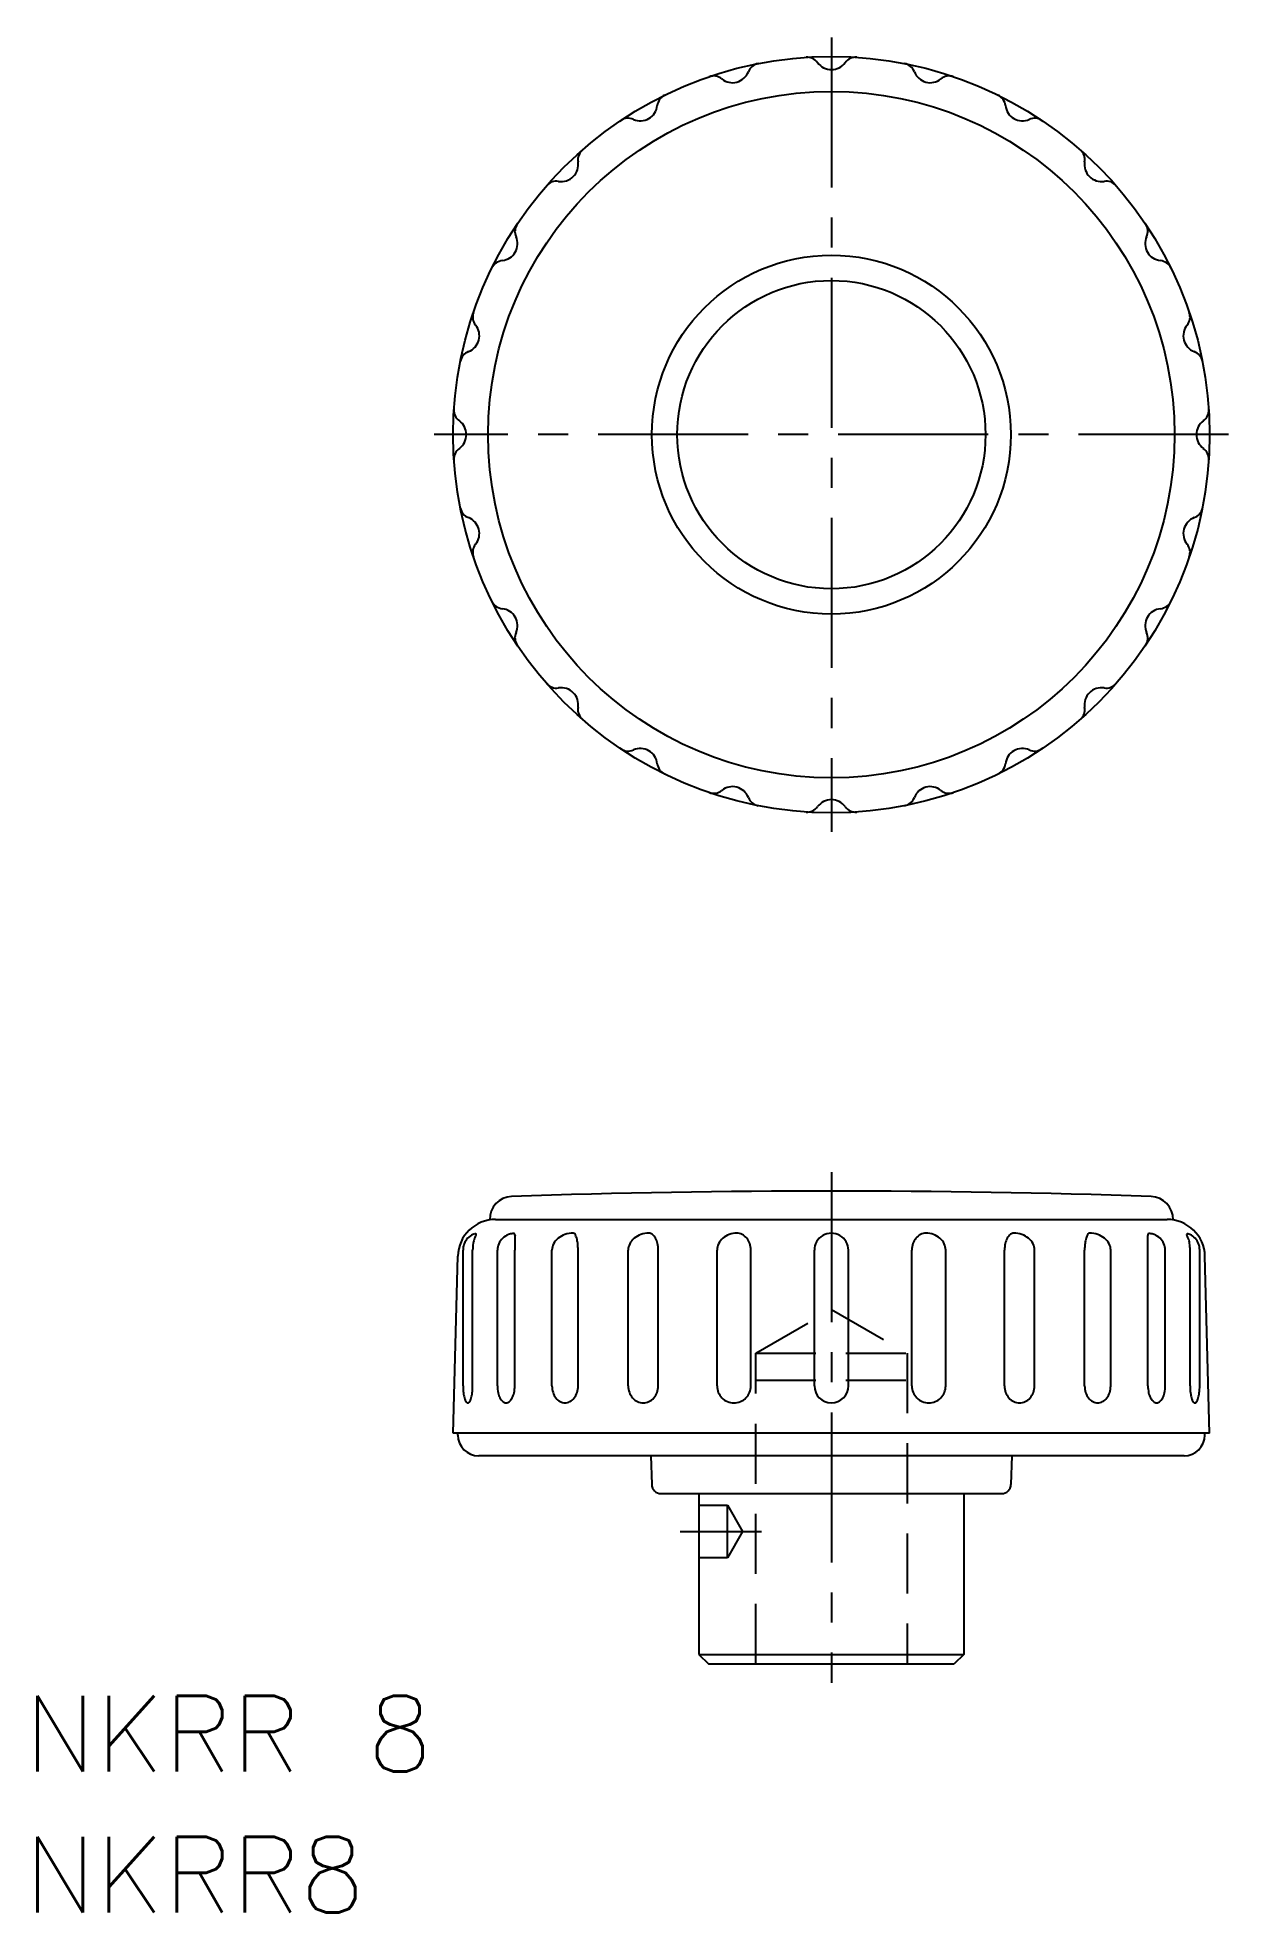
# Model space of a CAD drawing. Extents: x 70.9 to 133.9, y 100 to 199.1.
import ezdxf
from ezdxf.enums import TextEntityAlignment as Align

# ---------------------------------------------------------------- set-up
doc = ezdxf.new("R2010")
doc.units = 0
doc.header["$LTSCALE"] = 0.25
doc.linetypes.add('CENTER', pattern=[50.8, 31.75, -6.35, 6.35, -6.35])
doc.linetypes.add('DASHED', pattern=[19.05, 12.7, -6.35])
doc.layers.get('0').update_dxf_attribs({"linetype": 'CONTINUOUS'})
doc.layers.add('CENTER', color=1, linetype='CENTER')
doc.styles.get("Standard").update_dxf_attribs({"font": 'txt.shx'})

msp = doc.modelspace()

# ---------------------------------------------------------------- linework, layer by layer
at = {"color": 7, "linetype": 'CONTINUOUS'}
for p, q in [((95.120728, 136.6311), (130.632728, 136.6311)), ((103.998728, 136.6311), (103.998728, 136.6312)), ((112.876728, 136.6311), (112.876828, 136.6311)), ((93.398728, 127.8311), (93.398728, 135.0021)), ((93.907728, 127.8311), (93.907728, 135.0021)), ((95.218728, 127.8311), (95.218728, 135.0021)), ((96.135728, 127.8311), (96.135728, 135.0021)), ((98.103728, 127.8311), (98.103728, 135.0021)), ((99.484728, 127.8311), (99.484728, 135.0021)), ((102.133728, 127.8311), (102.133728, 135.0021)), ((103.721728, 127.8311), (103.721728, 135.0021)), ((106.830728, 127.8311), (106.830728, 135.0021)), ((108.620728, 127.8311), (108.620728, 135.0021)), ((111.976728, 127.8311), (111.976728, 135.0021)), ((113.776728, 127.8311), (113.776728, 135.0021)), ((117.131728, 127.8311), (117.131728, 135.0021)), ((118.922728, 127.8311), (118.922728, 135.0021)), ((122.030728, 127.8311), (122.030728, 135.0021)), ((123.619728, 127.8311), (123.619728, 135.0021)), ((126.268728, 127.8311), (126.268728, 135.0021)), ((127.648728, 127.8311), (127.648728, 135.0021)), ((129.616728, 127.8311), (129.616728, 135.0021)), ((130.534728, 127.8311), (130.534728, 135.0021)), ((131.845728, 127.8311), (131.845728, 135.0021)), ((132.354728, 127.8311), (132.354728, 135.0021)), ((92.876728, 125.3311), (93.121728, 134.6835)), ((132.876728, 125.3311), (132.631728, 134.6835)), ((132.876728, 125.3311), (92.876728, 125.3311)), ((93.126728, 125.2311), (93.126728, 125.3311)), ((132.626728, 125.2311), (132.626728, 125.3311)), ((131.526728, 124.1311), (94.226728, 124.1311)), ((103.338728, 124.1311), (103.378728, 122.618)), ((122.413728, 124.1311), (122.374728, 122.618)), ((103.878728, 122.1311), (121.874728, 122.1311)), ((105.876728, 122.1311), (105.876728, 113.6311)), ((119.876728, 122.1311), (119.876728, 113.6311)), ((105.876728, 113.6311), (119.876728, 113.6311)), ((105.876728, 113.6311), (106.376728, 113.1311)), ((106.376728, 113.1311), (119.376728, 113.1311)), ((119.876728, 113.6311), (119.376728, 113.1311))]:
    msp.add_line(p, q, dxfattribs=at)
at = {"color": 3, "linetype": 'DASHED'}
for p, q in [((108.876728, 129.5567), (112.876728, 131.8661)), ((112.876728, 131.8661), (116.876728, 129.5567)), ((108.876728, 113.1311), (108.876728, 129.5567)), ((108.876728, 129.5567), (116.876728, 129.5567)), ((116.876728, 129.5567), (116.876728, 113.1311)), ((108.876728, 128.1311), (116.876728, 128.1311)), ((105.876728, 121.5311), (107.376728, 121.5311)), ((107.376728, 118.7311), (107.376728, 121.5311)), ((107.376728, 121.5311), (108.184728, 120.1311)), ((108.184728, 120.1311), (107.376728, 118.7311)), ((107.376728, 118.7311), (105.876728, 118.7311))]:
    msp.add_line(p, q, dxfattribs=at)
at = {"color": 7, "linetype": 'CONTINUOUS'}
for radius in [20, 18.15, 9.48738, 8.15]:
    msp.add_circle((112.876728, 178.1285), radius, dxfattribs=at)
for centre, radius, start, end in [((107.648728, 197.6395), 0.899998, 231.126992, 338.873023), ((109.140728, 197.0635), 0.700007, 101.161027, 158.873003), ((111.583728, 197.3845), 0.700001, 36.126994, 93.839715), ((112.876728, 198.3285), 0.900005, 216.127014, 323.872988), ((114.168728, 197.3845), 0.699997, 86.160305, 143.873026), ((116.611728, 197.0635), 0.699997, 21.127017, 78.839623), ((118.104728, 197.6395), 0.9, 201.126979, 308.87301), ((106.643728, 196.3945), 0.699996, 51.126113, 108.839005), ((119.108728, 196.3945), 0.700007, 71.160613, 128.87299), ((102.776728, 195.6215), 0.899999, 246.127027, 353.873001), ((104.367728, 195.4515), 0.700003, 116.161005, 173.874012), ((121.385728, 195.4515), 0.699997, 6.126523, 63.839301), ((122.976728, 195.6215), 0.899992, 186.127001, 293.872975), ((102.128728, 194.1585), 0.699997, 66.126492, 123.838983), ((123.623728, 194.1585), 0.699996, 56.160979, 113.873013), ((98.592728, 192.4115), 0.900006, 261.127005, 8.873168), ((100.173728, 192.6585), 0.700003, 131.160983, 188.873016), ((125.578728, 192.6585), 0.699997, 351.126986, 48.839209), ((127.159728, 192.4115), 0.900008, 171.127024, 278.872997), ((98.345728, 190.8305), 0.699998, 81.126412, 138.839018), ((127.406728, 190.8305), 0.700003, 41.160772, 98.872978), ((95.382728, 188.2285), 0.899993, 276.126983, 23.873375), ((96.845728, 188.8755), 0.699996, 146.161018, 203.872994), ((130.369728, 188.2285), 0.899999, 156.126988, 263.87302), ((128.906728, 188.8755), 0.699994, 336.127008, 33.839002), ((95.553728, 186.6375), 0.699997, 96.126619, 153.838996), ((130.199728, 186.6375), 0.700003, 26.16068, 83.873515), ((94.610728, 184.3605), 0.7, 161.160022, 218.872972), ((131.142728, 184.3605), 0.700003, 321.126973, 18.839425), ((93.364728, 183.3565), 0.900003, 291.127018, 38.872723), ((132.387728, 183.3565), 0.899998, 141.127011, 248.872985), ((93.941728, 181.8635), 0.699997, 111.126998, 168.838974), ((131.811728, 181.8635), 0.700005, 11.160416, 68.873308), ((93.619728, 179.4205), 0.700004, 176.160973, 233.873007), ((132.132728, 179.4205), 0.700001, 306.126995, 3.839677), ((92.676728, 178.1285), 0.900001, 306.126995, 53.873216), ((133.076728, 178.1285), 0.900005, 126.126976, 233.873007), ((93.619728, 176.8355), 0.700001, 126.126976, 183.839009), ((132.132728, 176.8355), 0.699996, 356.160993, 53.872586), ((93.941728, 174.3925), 0.699999, 191.161009, 248.872985), ((93.364728, 172.8995), 0.899998, 321.126973, 68.873423), ((132.387728, 172.8995), 0.9, 111.126998, 218.872972), ((131.811728, 174.3925), 0.699997, 291.127018, 348.838994), ((94.610728, 171.8955), 0.699997, 141.127011, 198.838987), ((131.142728, 171.8955), 0.700005, 341.161016, 38.874384), ((95.553728, 169.6185), 0.699996, 206.160986, 263.87302), ((95.382728, 168.0285), 0.899999, 336.127008, 83.873286), ((130.369728, 168.0285), 0.9, 96.126676, 203.872994), ((130.199728, 169.6185), 0.699997, 276.126983, 333.839016), ((96.845728, 167.3805), 0.700001, 156.126988, 213.839022), ((128.906728, 167.3805), 0.699996, 326.16098, 23.87349), ((98.345728, 165.4255), 0.700003, 221.161021, 278.872997), ((98.592728, 163.8445), 0.9, 351.126986, 98.873321), ((127.159728, 163.8445), 0.9, 81.126698, 188.873016), ((127.406728, 165.4255), 0.699997, 261.127005, 318.840012), ((100.173728, 163.5975), 0.699997, 171.127024, 228.839), ((125.578728, 163.5975), 0.700003, 311.161003, 8.872996), ((102.128728, 162.0975), 0.699996, 236.160999, 293.872975), ((102.776728, 160.6345), 0.9, 6.126638, 113.873013), ((104.367728, 160.8055), 0.699998, 186.127001, 243.838977), ((121.385728, 160.8055), 0.699996, 296.161025, 353.873001), ((122.976728, 160.6345), 0.899999, 66.126778, 173.872981), ((123.623728, 162.0975), 0.700001, 246.127027, 303.839003), ((106.643728, 159.8625), 0.699998, 251.160977, 308.87301), ((107.648728, 158.6165), 0.9, 21.126615, 128.87299), ((109.140728, 159.1935), 0.699997, 201.126979, 258.839012), ((112.876728, 157.9285), 0.900001, 36.126822, 143.873026), ((116.611728, 159.1935), 0.699999, 281.16099, 338.873023), ((118.104728, 158.6165), 0.900002, 51.126686, 158.873003), ((119.108728, 159.8625), 0.699997, 231.126992, 288.839999), ((111.583728, 158.8715), 0.700004, 266.161012, 323.872988), ((114.168728, 158.8715), 0.700001, 216.127014, 273.83899), ((96.008728, 136.6458), 1.2, 91.938011, 181.865971), ((112.876728, -361.8685), 500, 88.062123, 91.937896), ((129.743728, 136.6458), 1.19999, 358.133973, 88.06241), ((95.120728, 134.6311), 2, 89.999981, 178.500016), ((94.260728, 135.0653), 0.842511, 114.043009, 137.123984), ((94.233728, 135.1247), 0.77738, 105.007006, 114.043009), ((94.045728, 135.8273), 0.049998, 324.874977, 105.007006), ((96.167728, 134.8906), 1.00624, 97.495186, 111.323007), ((96.049728, 135.7891), 0.099998, 357.003986, 97.496504), ((99.147728, 134.7455), 1.14342, 108.32701, 128.649995), ((99.229728, 134.499), 1.4031, 89.999981, 108.32701), ((99.229728, 135.8106), 0.091484, 34.373915, 89.999981), ((98.672728, 135.4296), 0.766399, 15.819021, 34.372884), ((103.155728, 134.786), 1.1044, 108.834995, 129.472018), ((103.226728, 134.5787), 1.3234, 89.999981, 108.834995), ((103.226728, 135.6168), 0.28528, 53.054116, 89.999981), ((103.006728, 135.3243), 0.651318, 28.844414, 53.054173), ((107.824728, 134.8368), 1.0557, 109.536009, 130.584014), ((107.881728, 134.6785), 1.22357, 89.999981, 109.536009), ((107.881728, 135.2898), 0.612305, 63.258093, 89.999981), ((107.811728, 135.1509), 0.767865, 39.42259, 63.257921), ((112.876728, 135.0021), 0.900002, 0, 180.00002), ((117.941728, 135.1509), 0.767864, 116.741984, 140.577029), ((117.871728, 135.2898), 0.612305, 89.999981, 116.741984), ((117.871728, 134.6785), 1.22357, 70.464527, 89.999981), ((117.927728, 134.8368), 1.0557, 49.416407, 70.464183), ((122.746728, 135.3243), 0.651316, 126.946019, 151.156007), ((122.526728, 135.6168), 0.285282, 89.999981, 126.948024), ((122.526728, 134.5787), 1.3234, 71.164624, 89.999981), ((122.596728, 134.786), 1.1044, 50.527773, 71.164796), ((127.080728, 135.4296), 0.766396, 145.627021, 164.180999), ((126.523728, 135.8106), 0.091484, 89.999981, 145.630975), ((126.523728, 134.499), 1.4031, 71.672322, 89.999981), ((126.605728, 134.7455), 1.14342, 51.350483, 71.672608), ((129.703728, 135.7891), 0.099999, 82.503573, 182.996016), ((129.584728, 134.8906), 1.00624, 68.676326, 82.504891), ((130.632728, 134.6311), 2, 1.499946, 89.999981), ((131.706728, 135.8273), 0.050001, 74.984075, 215.128005), ((131.518728, 135.1247), 0.777376, 65.957698, 74.992784), ((131.492728, 135.0653), 0.842512, 42.875979, 65.956724), ((94.366728, 135.0021), 0.967975, 158.963989, 180.00002), ((94.301728, 135.0269), 0.898827, 137.123984, 158.963989), ((96.383728, 135.0021), 2.47616, 171.454011, 180.00002), ((95.314728, 135.1628), 1.39496, 160.06, 171.454011), ((94.645728, 135.4056), 0.682973, 144.875988, 160.06), ((96.062728, 135.0021), 0.844416, 156.272978, 180.00002), ((96.113728, 134.9797), 0.900059, 133.30098, 156.272978), ((96.146728, 134.9449), 0.947869, 111.323007, 133.30098), ((126.990728, 135.0021), 30.8547, 179.308001, 180.00002), ((111.576728, 135.1883), 15.4399, 178.328988, 179.308001), ((102.426728, 135.4552), 6.28597, 177.004024, 178.328988), ((98.829728, 135.0021), 0.725581, 152.618023, 180.00002), ((99.022728, 134.9022), 0.942777, 128.649995, 152.618023), ((97.765728, 135.1728), 1.70858, 6.693522, 15.819078), ((96.311728, 135.0021), 3.17252, 0, 6.693579), ((102.879728, 135.0021), 0.746079, 153.298983, 180.00002), ((103.046728, 134.9179), 0.933539, 129.472018, 153.298983), ((102.653728, 135.1299), 1.05417, 12.8511, 28.844185), ((102.093728, 135.0021), 1.62891, 0, 12.851214), ((107.605728, 135.0021), 0.774691, 154.194001, 180.00002), ((107.738728, 134.9376), 0.922936, 130.584014, 154.194001), ((107.701728, 135.0608), 0.909765, 18.804303, 39.422877), ((107.529728, 135.0021), 1.09175, 0, 18.804418), ((118.223728, 135.0021), 1.09175, 161.196003, 180.00002), ((118.051728, 135.0608), 0.909766, 140.577029, 161.196003), ((118.013728, 134.9376), 0.922937, 25.806076, 49.416292), ((118.147728, 135.0021), 0.774696, 0, 25.806019), ((123.659728, 135.0021), 1.62891, 167.148978, 180.00002), ((123.099728, 135.1299), 1.05417, 151.156007, 167.148978), ((122.705728, 134.9179), 0.933536, 26.70138, 50.528289), ((122.873728, 135.0021), 0.746078, 0, 26.701323), ((129.440728, 135.0021), 3.17252, 173.305982, 180.00002), ((127.986728, 135.1728), 1.70858, 164.180999, 173.305982), ((126.730728, 134.9022), 0.942773, 27.382283, 51.350025), ((126.923728, 135.0021), 0.725586, 0, 27.382283), ((123.325728, 135.4552), 6.28597, 1.670745, 2.996397), ((114.175728, 135.1883), 15.4399, 0.69219, 1.670745), ((98.762728, 135.0021), 30.8547, 0, 0.69219), ((129.606728, 134.9449), 0.947872, 46.698581, 68.676326), ((129.638728, 134.9797), 0.900055, 23.727328, 46.698524), ((129.689728, 135.0021), 0.844421, 0, 23.727214), ((131.107728, 135.4056), 0.682973, 19.94002, 35.123803), ((130.438728, 135.1628), 1.39496, 8.545952, 19.939676), ((129.368728, 135.0021), 2.47617, 0, 8.545895), ((131.450728, 135.0269), 0.898832, 21.036203, 42.875807), ((131.386728, 135.0021), 0.967972, 0, 21.036317), ((96.576728, 127.8311), 3.17795, 180.00002, 186.682026), ((95.119728, 127.6604), 1.71109, 186.682026, 195.793029), ((94.211728, 127.4035), 0.767149, 195.793029, 214.32701), ((93.652728, 127.0224), 0.09124, 214.327984, 270.000001), ((93.652728, 127.0224), 0.09124, 270.000001, 325.672018), ((93.094728, 127.4035), 0.767149, 325.672992, 344.206974), ((92.186728, 127.6604), 1.71109, 344.206974, 353.317977), ((90.729728, 127.8311), 3.17795, 353.317977, 0), ((96.978728, 127.8311), 1.7606, 180.00002, 191.92098), ((96.334728, 127.695), 1.10175, 191.92098, 207.007016), ((95.928728, 127.4884), 0.646668, 207.007016, 230.899012), ((95.677728, 127.1786), 0.247429, 230.899012, 270.000001), ((95.677728, 127.1786), 0.247425, 270.000001, 309.102022), ((95.425728, 127.4884), 0.646668, 309.10099, 332.992986), ((95.019728, 127.695), 1.10175, 332.992986, 348.079023), ((94.375728, 127.8311), 1.7606, 348.079023, 0), ((99.273728, 127.8311), 1.16982, 180.00002, 197.622998), ((99.038728, 127.7564), 0.922945, 197.622998, 217.484007), ((98.888728, 127.6418), 0.734726, 217.484007, 241.625985), ((98.793728, 127.466), 0.534881, 241.625985, 270.000001), ((98.793728, 127.466), 0.534878, 270.000001, 298.374017), ((98.698728, 127.6418), 0.734724, 298.374017, 322.515995), ((98.549728, 127.7564), 0.922944, 322.515995, 342.377004), ((98.314728, 127.8311), 1.16982, 342.377004, 0), ((103.151728, 127.8311), 1.01766, 180.00002, 200.080013), ((103.041728, 127.7912), 0.901484, 200.080013, 221.428994), ((102.972728, 127.7298), 0.808621, 221.428994, 244.857009), ((102.927728, 127.6347), 0.703546, 244.857009, 270.000001), ((102.927728, 127.6347), 0.703548, 270.000001, 295.142993), ((102.883728, 127.7298), 0.808619, 295.142993, 318.571009), ((102.813728, 127.7912), 0.901484, 318.571009, 339.919989), ((102.704728, 127.8311), 1.01766, 339.919989, 0), ((107.735728, 127.8311), 0.904655, 180.00002, 202.392987), ((107.730728, 127.8292), 0.899717, 202.392987, 224.848979), ((107.727728, 127.8263), 0.895574, 224.848979, 247.392977), ((107.725728, 127.8218), 0.890656, 247.392977, 270.000001), ((107.725728, 127.8218), 0.890652, 270.000001, 292.607025), ((107.723728, 127.8263), 0.895577, 292.607025, 315.151023), ((107.720728, 127.8292), 0.899715, 315.151023, 337.607016), ((107.716728, 127.8311), 0.90466, 337.607016, 0), ((112.876728, 127.8311), 0.900002, 180.00002, 0), ((118.036728, 127.8311), 0.904655, 180.00002, 202.392987), ((118.031728, 127.8292), 0.899717, 202.392987, 224.848979), ((118.028728, 127.8263), 0.895574, 224.848979, 247.392977), ((118.026728, 127.8218), 0.890656, 247.392977, 270.000001), ((118.026728, 127.8218), 0.890652, 270.000001, 292.607025), ((118.024728, 127.8263), 0.895577, 292.607025, 315.151023), ((118.022728, 127.8292), 0.899715, 315.151023, 337.607016), ((118.017728, 127.8311), 0.90466, 337.607016, 0), ((123.048728, 127.8311), 1.01765, 180.00002, 200.080013), ((122.939728, 127.7912), 0.901477, 200.080013, 221.428994), ((122.869728, 127.7298), 0.808615, 221.428994, 244.857009), ((122.824728, 127.6347), 0.703546, 244.857009, 270.000001), ((122.824728, 127.6347), 0.703548, 270.000001, 295.142993), ((122.780728, 127.7298), 0.808619, 295.142993, 318.569977), ((122.710728, 127.7912), 0.901478, 318.571009, 339.919989), ((122.601728, 127.8311), 1.01766, 339.919989, 0), ((127.438728, 127.8311), 1.16982, 180.00002, 197.622998), ((127.202728, 127.7564), 0.922938, 197.622998, 217.484007), ((127.053728, 127.6418), 0.734726, 217.484007, 241.625011), ((126.958728, 127.466), 0.534885, 241.625011, 270.000001), ((126.958728, 127.466), 0.534878, 270.000001, 298.372986), ((126.863728, 127.6418), 0.734721, 298.372986, 322.515995), ((126.714728, 127.7564), 0.922944, 322.515995, 342.377004), ((126.478728, 127.8311), 1.16982, 342.377004, 0), ((131.377728, 127.8311), 1.7606, 180.00002, 191.92098), ((130.732728, 127.695), 1.10175, 191.92098, 207.007016), ((130.327728, 127.4884), 0.646674, 207.007016, 230.899012), ((130.075728, 127.1786), 0.247426, 230.897981, 270.000001), ((130.075728, 127.1786), 0.247425, 270.000001, 309.102022), ((129.823728, 127.4884), 0.646673, 309.10099, 332.992986), ((129.418728, 127.695), 1.10174, 332.992986, 348.079023), ((128.773728, 127.8311), 1.7606, 348.079023, 0), ((135.023728, 127.8311), 3.17795, 180.00002, 186.682026), ((133.566728, 127.6604), 1.71109, 186.682026, 195.793029), ((132.657728, 127.4035), 0.767149, 195.793029, 214.32701), ((132.099728, 127.0224), 0.09124, 214.327984, 270.000001), ((132.099728, 127.0224), 0.09124, 270.000001, 325.672018), ((131.541728, 127.4035), 0.767142, 325.672992, 344.206974), ((130.633728, 127.6604), 1.71109, 344.206974, 353.317977), ((129.176728, 127.8311), 3.17794, 353.317977, 0), ((94.226728, 125.2311), 1.1, 180.00002, 270.000001), ((131.526728, 125.2311), 1.1, 270.000001, 0), ((103.878728, 122.6311), 0.500003, 181.500023, 270.000001), ((121.874728, 122.6311), 0.5, 270.000001, 358.499979)]:
    msp.add_arc(centre, radius, start, end, dxfattribs=at)
at = {"layer": 'CENTER', "color": 1, "linetype": 'CENTER'}
for p, q in [((112.876728, 199.1285), (112.876728, 157.1285)), ((133.876728, 178.1285), (91.876728, 178.1285)), ((112.876728, 139.1311), (112.876728, 112.1311)), ((104.876728, 120.1311), (109.184728, 120.1311))]:
    msp.add_line(p, q, dxfattribs=at)

# ---------------------------------------------------------------- texts
at = {"color": 7, "linetype": 'CONTINUOUS'}
for s, p in [('NKRR 8', (70.212386, 109.441486)), ('NKRR8', (70.212386, 101.983759))]:
    msp.add_text(s, height=4, dxfattribs=at).set_placement(p, align=Align.MIDDLE_LEFT)

doc.saveas('drawing.dxf')
